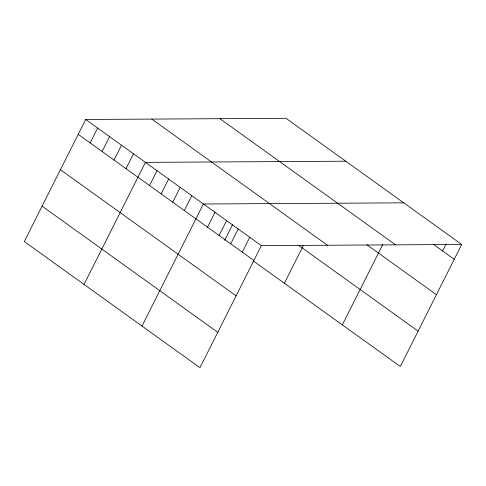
<?xml version="1.0" encoding="UTF-8"?>
<svg xmlns="http://www.w3.org/2000/svg" width="486" height="486" viewBox="0 0 486 486"><rect width="100%" height="100%" fill="white"/><g stroke="black" fill="none" stroke-linecap="round" stroke-linejoin="round"><path stroke-width="0.73" d="M461.7 244.458L286.029 118.311L85.688 119.477L24.3 241.542L199.971 367.689L261.359 245.63L461.7 244.458L400.312 366.523L253.309 260.958M90.165 142.914L97.637 128.055M102.109 151.492L109.581 136.633M114.052 160.07L121.524 145.211M126.002 168.648L133.474 153.789M84.029 284.432L145.417 162.367L345.759 161.2M149.536 185.555L157.014 170.695M161.133 193.878L168.606 179.024M172.724 202.206L180.203 187.347M184.322 210.529L191.794 195.676M141.997 326.063L203.385 203.999L403.732 202.832M207.51 227.187L214.982 212.327M219.101 235.51L226.573 220.65M224.641 240.37L232.551 224.647M230.698 243.838L238.17 228.979M242.289 252.161L249.761 237.302M284.371 283.265L303.519 245.187M342.338 324.891L382.749 244.549M442.631 250.995L446.033 244.239M433.482 244.422L454.228 259.317M219.921 118.693L395.586 244.847M366.869 244.744L436.434 294.698M151.802 119.094L327.473 245.242M298.58 245.315L418.1 331.148M85.688 119.477L261.359 245.63M78.216 134.336L253.886 260.49M60.422 169.711L236.093 295.865M42.094 206.161L217.758 332.315"/></g></svg>
